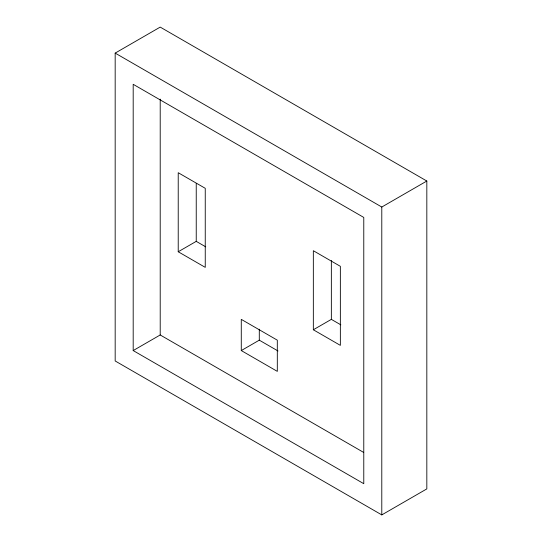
<?xml version="1.0" encoding="UTF-8"?>
<svg xmlns="http://www.w3.org/2000/svg" width="542" height="542" viewBox="0 0 542 542"><rect width="100%" height="100%" fill="white"/><g stroke="black" fill="none" stroke-linecap="round" stroke-linejoin="round"><path stroke-width="0.81" d="M115.175 53.102L160.208 27.1L426.825 181.028L426.825 488.898L381.792 514.9L115.175 360.972L115.175 53.102L381.792 207.03L426.825 181.028M178.223 251.759L205.249 267.362L205.249 188.311L178.223 172.715L178.223 251.759L196.238 241.359L205.73 246.84M133.19 350.566L363.777 483.694L363.777 217.437L133.19 84.301L133.19 350.566L160.208 334.97L363.716 452.462M241.278 350.566L277.308 371.372L277.308 340.166L241.278 319.367L241.278 350.566L259.293 340.166L278.026 350.986M313.337 329.766L340.356 345.369L340.356 266.318L313.337 250.716L313.337 329.766L331.352 319.367L340.843 324.848M381.792 207.03L381.792 514.9M331.352 260.499L331.352 319.367M259.293 329.204L259.293 340.166M196.238 183.332L196.238 241.359M160.208 99.132L160.208 334.97"/></g></svg>
